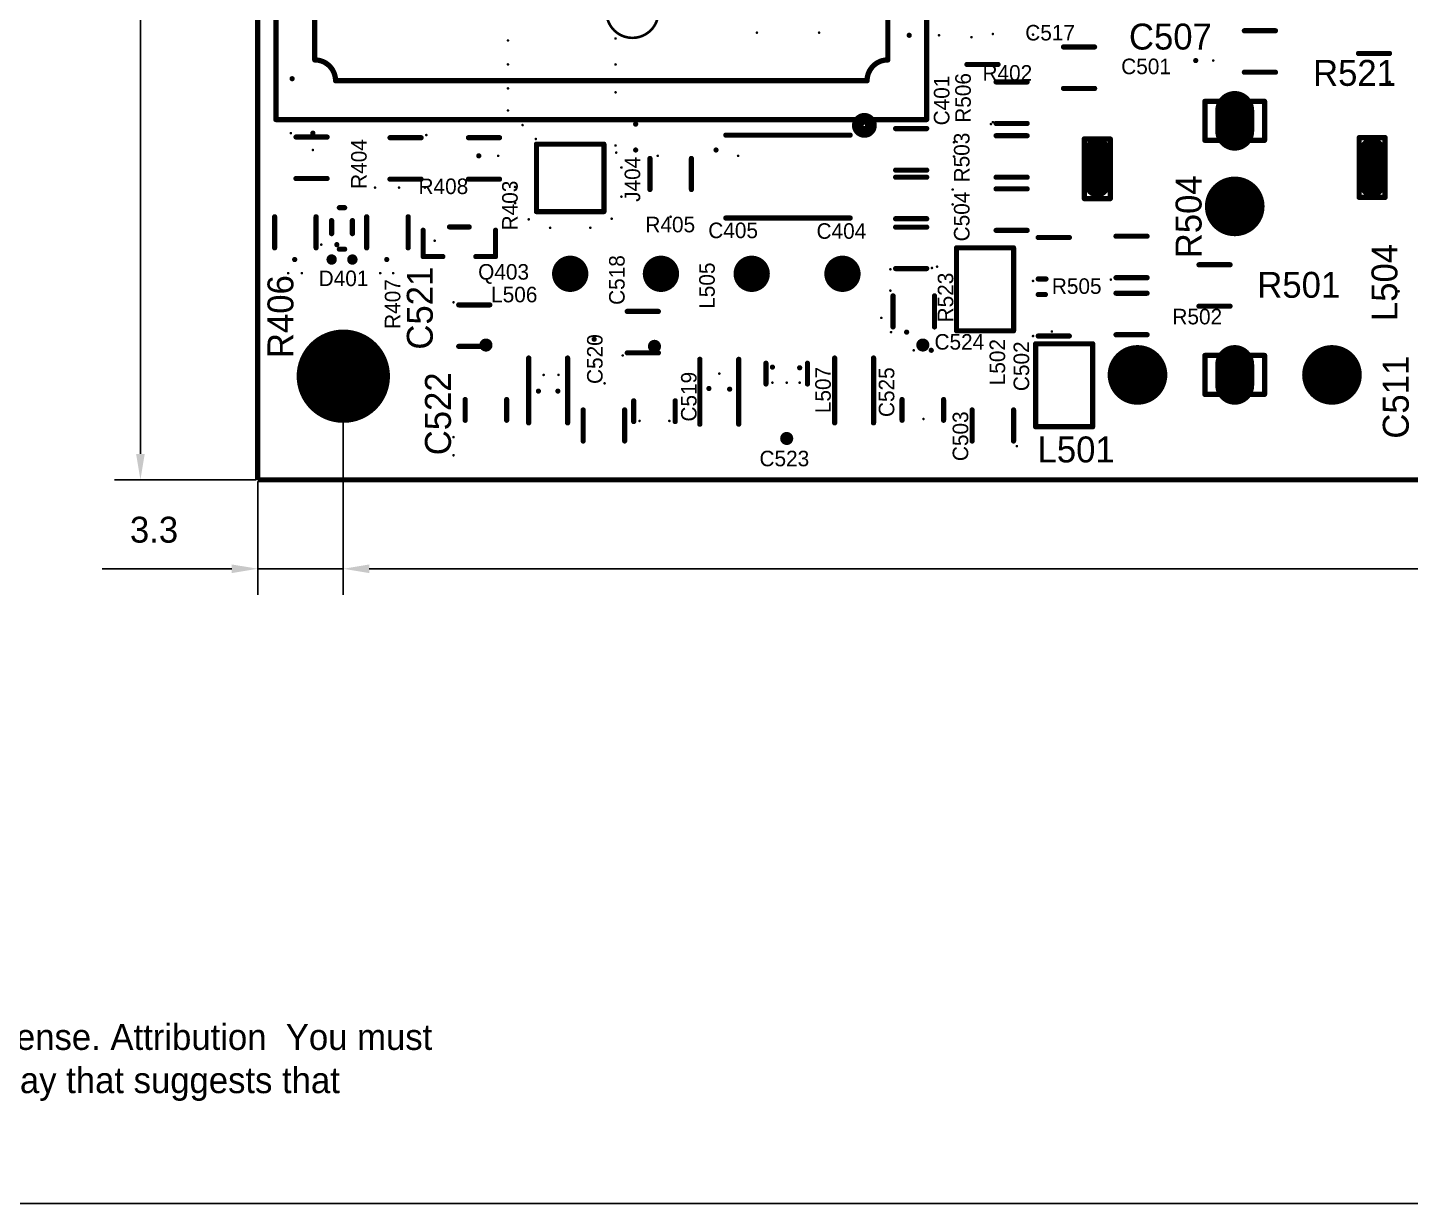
# Model space of a CAD drawing. Extents: x -22 to 197, y -17 to 116.
# Drawn here: x 83.2 to 136.5, y -16.6 to 28.7 of the extents above; entities that cross this region are included whole.
import ezdxf

# ---------------------------------------------------------------- set-up
doc = ezdxf.new("R2010")
doc.units = 0
doc.header["$MEASUREMENT"] = 0
doc.layers.get('0').update_dxf_attribs({"linetype": 'CONTINUOUS'})
doc.layers.get('DEFPOINTS').update_dxf_attribs({"linetype": 'CONTINUOUS'})
for name, color, linetype in [('DRILLDRAWING', 1, 'CONTINUOUS'), ('MECHANICAL1', 6, 'CONTINUOUS'), ('TOPOVERLAY', 2, 'CONTINUOUS')]:
    doc.layers.add(name, color=color, linetype=linetype)
doc.dimstyles.get("Standard").update_dxf_attribs({"dimtxt": 0.18, "dimasz": 0.18, "dimexe": 0.18, "dimexo": 0.0625, "dimgap": 0.09, "dimtad": 0, "dimtih": 1, "dimtoh": 1, "dimdec": 4, "dimzin": 0, "dimtxsty": 'STANDARD', "dimcen": 0.09, "dimazin": 3, "dimtfac": 1, "dimtdec": 4, "dimtofl": 0, "dimtmove": 0, "dimatfit": 3, "dimtolj": 1, "dimtzin": 0})

# ---------------------------------------------------------------- blocks, each defined once
blk = doc.blocks.new('*D0')
at = {"color": 0, "linetype": 'BYBLOCK'}
for p, q in [((91.987, 75.268), (86.525, 75.268)), ((87.525, 12.268), (87.525, 74.268)), ((91.987, 11.268), (86.525, 11.268))]:
    blk.add_line(p, q, dxfattribs=at)
for points in [[(87.358, 74.268), (87.691, 74.268), (87.525, 75.268)], [(87.358, 12.268), (87.691, 12.268), (87.525, 11.268)]]:
    blk.add_solid(points, dxfattribs=at)
at = {"layer": 'DEFPOINTS', "color": 0, "linetype": 'BYBLOCK'}
for p in [(87.525, 75.268), (92.05, 75.268), (92.05, 11.268)]:
    blk.add_point(p, dxfattribs=at)
at = {"color": 0, "linetype": 'BYBLOCK', "insert": (86.025, 43.268), "char_height": 1, "attachment_point": 5, "rotation": 90}
blk.add_mtext('\\A1;64.0', dxfattribs=at)
blk = doc.blocks.new('*D2')
at = {"color": 0, "linetype": 'BYBLOCK'}
for p, q in [((95.35, 15.205), (95.35, 6.841)), ((92.05, 11.205), (92.05, 6.841)), ((91.05, 7.841), (86.05, 7.841)), ((95.35, 7.841), (92.05, 7.841)), ((96.35, 7.841), (97.35, 7.841))]:
    blk.add_line(p, q, dxfattribs=at)
for points in [[(91.05, 8.007), (91.05, 7.674), (92.05, 7.841)], [(96.35, 8.007), (96.35, 7.674), (95.35, 7.841)]]:
    blk.add_solid(points, dxfattribs=at)
at = {"layer": 'DEFPOINTS', "color": 0, "linetype": 'BYBLOCK'}
for p in [(95.35, 15.268), (92.05, 11.268), (92.05, 7.841)]:
    blk.add_point(p, dxfattribs=at)
at = {"color": 0, "linetype": 'BYBLOCK', "insert": (88.05, 9.341), "char_height": 1, "attachment_point": 5}
blk.add_mtext('\\A1;3.3', dxfattribs=at)
blk = doc.blocks.new('*D3')
at = {"color": 0, "linetype": 'BYBLOCK'}
for p, q in [((95.35, 15.205), (95.35, 6.841)), ((181.75, 15.205), (181.75, 6.841)), ((96.35, 7.841), (180.75, 7.841))]:
    blk.add_line(p, q, dxfattribs=at)
for points in [[(96.35, 8.007), (96.35, 7.674), (95.35, 7.841)], [(180.75, 8.007), (180.75, 7.674), (181.75, 7.841)]]:
    blk.add_solid(points, dxfattribs=at)
at = {"layer": 'DEFPOINTS', "color": 0, "linetype": 'BYBLOCK'}
for p in [(95.35, 15.268), (181.75, 15.268), (181.75, 7.841)]:
    blk.add_point(p, dxfattribs=at)
at = {"color": 0, "linetype": 'BYBLOCK', "insert": (138.55, 9.341), "char_height": 1, "attachment_point": 5}
blk.add_mtext('\\A1;86.4', dxfattribs=at)

msp = doc.modelspace()

# ---------------------------------------------------------------- linework, layer by layer
at = {"linetype": 'CONTINUOUS'}
msp.add_lwpolyline([(-22.345, -16.637), (196.901, -16.637), (196.901, 115.701), (-22.345, 115.701)], close=True, dxfattribs=at)
at = {"layer": 'DRILLDRAWING'}
for points, const_width in [([(92.05, 11.268), (92.05, 75.268)], 0.2), ([(129.729, 24.718), (129.729, 25.518)], 1.5), ([(128.579, 24.368), (128.579, 25.868)], 0.203), ([(128.579, 25.868), (130.879, 25.868)], 0.203), ([(130.879, 24.368), (130.879, 25.868)], 0.203), ([(134.529, 24.468), (135.529, 24.468)], 0.203), ([(134.529, 22.168), (134.529, 24.468)], 0.203), ([(135.529, 22.168), (135.529, 24.468)], 0.203), ([(123.929, 24.418), (124.929, 24.418)], 0.203), ([(123.929, 22.118), (123.929, 24.418)], 0.203), ([(124.429, 22.668), (124.429, 23.968)], 1), ([(124.929, 22.118), (124.929, 24.418)], 0.203), ([(128.579, 24.368), (130.879, 24.368)], 0.203), ([(135.029, 23.968), (135.029, 22.668)], 1), ([(123.929, 22.118), (124.929, 22.118)], 0.203), ([(134.529, 22.168), (135.529, 22.168)], 0.203), ([(128.579, 16.068), (130.879, 16.068)], 0.203), ([(128.579, 14.568), (128.579, 16.068)], 0.203), ([(129.729, 14.918), (129.729, 15.718)], 1.5), ([(130.879, 14.568), (130.879, 16.068)], 0.203), ([(128.579, 14.568), (130.879, 14.568)], 0.203), ([(92.05, 11.268), (185.05, 11.268)], 0.2)]:
    msp.add_lwpolyline(points, dxfattribs=dict(at, const_width=const_width))
for points, const_width in [([(101.675, 28.218, 1), (101.725, 28.218, 1)], 0.05), ([(105.825, 28.293, 1), (105.875, 28.293, 1)], 0.05), ([(111.275, 28.518, 1), (111.325, 28.518, 1)], 0.05), ([(113.675, 28.518, 1), (113.725, 28.518, 1)], 0.05), ([(117.125, 28.418, 1), (117.225, 28.418, 1)], 0.1), ([(118.3, 28.418, 1), (118.35, 28.418, 1)], 0.05), ([(119.55, 28.343, 1), (119.6, 28.343, 1)], 0.05), ([(120.375, 28.468, 1), (120.425, 28.468, 1)], 0.05), ([(121.925, 28.443, 1), (121.975, 28.443, 1)], 0.05), ([(101.675, 27.293, 1), (101.725, 27.293, 1)], 0.05), ([(105.825, 27.293, 1), (105.875, 27.293, 1)], 0.05), ([(128.175, 27.443, 1), (128.275, 27.443, 1)], 0.1), ([(128.875, 27.443, 1), (128.925, 27.443, 1)], 0.05), ([(93.325, 26.743, 1), (93.425, 26.743, 1)], 0.1), ([(135.675, 26.618, 1), (135.725, 26.618, 1)], 0.05), ([(101.675, 26.368, 1), (101.725, 26.368, 1)], 0.05), ([(105.825, 26.218, 1), (105.875, 26.218, 1)], 0.05), ([(129.354, 25.518, 1), (130.104, 25.518, 1)], 0.75), ([(128.528, 25.868, 1), (128.63, 25.868, 1)], 0.102), ([(128.528, 25.868, 1), (128.63, 25.868, 1)], 0.102), ([(130.828, 25.868, 1), (130.93, 25.868, 1)], 0.102), ([(130.828, 25.868, 1), (130.93, 25.868, 1)], 0.102), ([(98.5, 25.168, 1), (98.6, 25.168, 1)], 0.1), ([(101.675, 25.518, 1), (101.725, 25.518, 1)], 0.05), ([(105.825, 25.118, 1), (105.875, 25.118, 1)], 0.05), ([(106.575, 24.993, 1), (106.675, 24.993, 1)], 0.1), ([(120.375, 25.068, 1), (120.425, 25.068, 1)], 0.05), ([(129.354, 24.718, 1), (130.104, 24.718, 1)], 0.75), ([(93.3, 24.643, 1), (93.35, 24.643, 1)], 0.05), ([(94.125, 24.643, 1), (94.225, 24.643, 1)], 0.1), ([(98.525, 24.568, 1), (98.575, 24.568, 1)], 0.05), ([(102.238, 24.954, 1), (102.288, 24.954, 1)], 0.05), ([(120.3, 24.993, 1), (120.35, 24.993, 1)], 0.05), ([(134.478, 24.468, 1), (134.58, 24.468, 1)], 0.102), ([(134.478, 24.468, 1), (134.58, 24.468, 1)], 0.102), ([(135.478, 24.468, 1), (135.58, 24.468, 1)], 0.102), ([(135.478, 24.468, 1), (135.58, 24.468, 1)], 0.102), ([(94.15, 23.993, 1), (94.2, 23.993, 1)], 0.05), ([(102.75, 24.418, 1), (102.8, 24.418, 1)], 0.05), ([(105.825, 24.168, 1), (105.875, 24.168, 1)], 0.05), ([(106.575, 23.993, 1), (106.675, 23.993, 1)], 0.1), ([(109.675, 23.993, 1), (109.775, 23.993, 1)], 0.1), ([(118.875, 24.293, 1), (118.925, 24.293, 1)], 0.05), ([(123.878, 24.418, 1), (123.98, 24.418, 1)], 0.102), ([(123.878, 24.418, 1), (123.98, 24.418, 1)], 0.102), ([(124.179, 23.968, 1), (124.679, 23.968, 1)], 0.5), ([(124.878, 24.418, 1), (124.98, 24.418, 1)], 0.102), ([(124.878, 24.418, 1), (124.98, 24.418, 1)], 0.102), ([(128.528, 24.368, 1), (128.63, 24.368, 1)], 0.102), ([(128.528, 24.368, 1), (128.63, 24.368, 1)], 0.102), ([(130.828, 24.368, 1), (130.93, 24.368, 1)], 0.102), ([(130.828, 24.368, 1), (130.93, 24.368, 1)], 0.102), ([(134.779, 23.968, 1), (135.279, 23.968, 1)], 0.5), ([(100.525, 23.768, 1), (100.625, 23.768, 1)], 0.1), ([(101.3, 23.768, 1), (101.35, 23.768, 1)], 0.05), ([(105.85, 23.893, 1), (105.9, 23.893, 1)], 0.05), ([(107.45, 23.768, 1), (107.5, 23.768, 1)], 0.05), ([(110.55, 23.768, 1), (110.6, 23.768, 1)], 0.05), ([(118.875, 23.743, 1), (118.925, 23.743, 1)], 0.05), ([(100.712, 22.905, 1), (100.762, 22.905, 1)], 0.05), ([(106.05, 23.318, 1), (106.1, 23.318, 1)], 0.05), ([(124.179, 22.668, 1), (124.679, 22.668, 1)], 0.5), ([(129.154, 21.818, 1), (130.304, 21.818, 1)], 1.15), ([(134.779, 22.668, 1), (135.279, 22.668, 1)], 0.5), ([(96.55, 22.543, 1), (96.6, 22.543, 1)], 0.05), ([(97.475, 22.543, 1), (97.525, 22.543, 1)], 0.05), ([(98.475, 22.543, 1), (98.525, 22.543, 1)], 0.05), ([(101.95, 22.568, 1), (102, 22.568, 1)], 0.05), ([(118.825, 22.468, 1), (118.875, 22.468, 1)], 0.05), ([(101.95, 21.943, 1), (102, 21.943, 1)], 0.05), ([(106.05, 22.193, 1), (106.1, 22.193, 1)], 0.05), ([(118.825, 21.893, 1), (118.875, 21.893, 1)], 0.05), ([(123.878, 22.118, 1), (123.98, 22.118, 1)], 0.102), ([(123.878, 22.118, 1), (123.98, 22.118, 1)], 0.102), ([(124.878, 22.118, 1), (124.98, 22.118, 1)], 0.102), ([(124.878, 22.118, 1), (124.98, 22.118, 1)], 0.102), ([(134.478, 22.168, 1), (134.58, 22.168, 1)], 0.102), ([(134.478, 22.168, 1), (134.58, 22.168, 1)], 0.102), ([(135.478, 22.168, 1), (135.58, 22.168, 1)], 0.102), ([(135.478, 22.168, 1), (135.58, 22.168, 1)], 0.102), ([(102.475, 21.318, 1), (102.525, 21.318, 1)], 0.05), ([(105.675, 21.343, 1), (105.725, 21.343, 1)], 0.05), ([(107.95, 21.418, 1), (108, 21.418, 1)], 0.05), ([(103.3, 20.993, 1), (103.35, 20.993, 1)], 0.05), ([(104.85, 20.993, 1), (104.9, 20.993, 1)], 0.05), ([(94.475, 20.343, 1), (94.525, 20.343, 1)], 0.05), ([(95.05, 20.343, 1), (95.15, 20.343, 1)], 0.1), ([(98.85, 20.493, 1), (98.9, 20.493, 1)], 0.05), ([(93.425, 19.768, 1), (93.525, 19.768, 1)], 0.1), ([(96.975, 19.768, 1), (97.075, 19.768, 1)], 0.1), ([(103.75, 19.218, 1), (104.45, 19.218, 1)], 0.7), ([(107.25, 19.218, 1), (107.95, 19.218, 1)], 0.7), ([(110.75, 19.218, 1), (111.45, 19.218, 1)], 0.7), ([(114.25, 19.218, 1), (114.95, 19.218, 1)], 0.7), ([(93.2, 19.243, 1), (93.25, 19.243, 1)], 0.05), ([(93.725, 19.243, 1), (93.775, 19.243, 1)], 0.05), ([(96.75, 19.243, 1), (96.8, 19.243, 1)], 0.05), ([(97.25, 19.243, 1), (97.3, 19.243, 1)], 0.05), ([(104.102, 19.217, 1), (104.102, 19.217, 1)], 0.00000254), ([(107.602, 19.217, 1), (107.602, 19.217, 1)], 0.00000254), ([(111.102, 19.217, 1), (111.102, 19.217, 1)], 0.00000254), ([(114.602, 19.217, 1), (114.602, 19.217, 1)], 0.00000254), ([(116.425, 19.393, 1), (116.475, 19.393, 1)], 0.05), ([(118.025, 19.443, 1), (118.075, 19.443, 1)], 0.05), ([(118.225, 19.493, 1), (118.275, 19.493, 1)], 0.05), ([(121.925, 18.943, 1), (121.975, 18.943, 1)], 0.05), ([(123.425, 18.768, 1), (123.475, 18.768, 1)], 0.05), ([(124.925, 18.993, 1), (124.975, 18.993, 1)], 0.05), ([(99.575, 18.118, 1), (99.625, 18.118, 1)], 0.05), ([(116.425, 18.568, 1), (116.475, 18.568, 1)], 0.05), ([(136.025, 18.543, 1), (136.075, 18.543, 1)], 0.05), ([(94.45, 15.268, 1), (96.25, 15.268, 1)], 1.8), ([(116.075, 17.518, 1), (116.125, 17.518, 1)], 0.05), ([(117.025, 16.968, 1), (117.125, 16.968, 1)], 0.1), ([(120.14, 17.018, 1), (120.19, 17.018, 1)], 0.05), ([(104.975, 16.693, 1), (105.075, 16.693, 1)], 0.1), ([(116.45, 16.968, 1), (116.5, 16.968, 1)], 0.05), ([(121.925, 16.818, 1), (121.975, 16.818, 1)], 0.05), ([(122.65, 16.993, 1), (122.7, 16.993, 1)], 0.05), ([(106.1, 16.068, 1), (106.15, 16.068, 1)], 0.05), ([(117.325, 16.268, 1), (117.375, 16.268, 1)], 0.05), ([(117.975, 16.268, 1), (118.075, 16.268, 1)], 0.1), ([(125.404, 15.318, 1), (126.554, 15.318, 1)], 1.15), ([(128.528, 16.068, 1), (128.63, 16.068, 1)], 0.102), ([(128.528, 16.068, 1), (128.63, 16.068, 1)], 0.102), ([(129.354, 15.718, 1), (130.104, 15.718, 1)], 0.75), ([(130.828, 16.068, 1), (130.93, 16.068, 1)], 0.102), ([(130.828, 16.068, 1), (130.93, 16.068, 1)], 0.102), ([(132.904, 15.318, 1), (134.054, 15.318, 1)], 1.15), ([(105, 15.718, 1), (105.05, 15.718, 1)], 0.05), ([(111.85, 15.618, 1), (111.95, 15.618, 1)], 0.1), ([(112.9, 15.593, 1), (113, 15.593, 1)], 0.1), ([(129.354, 14.918, 1), (130.104, 14.918, 1)], 0.75), ([(102.5, 15.318, 1), (102.55, 15.318, 1)], 0.05), ([(103.05, 15.318, 1), (103.1, 15.318, 1)], 0.05), ([(103.625, 15.318, 1), (103.675, 15.318, 1)], 0.05), ([(105.4, 14.993, 1), (105.45, 14.993, 1)], 0.05), ([(109.825, 15.368, 1), (109.875, 15.368, 1)], 0.05), ([(110.625, 15.368, 1), (110.675, 15.368, 1)], 0.05), ([(111.875, 15.018, 1), (111.925, 15.018, 1)], 0.05), ([(112.425, 15.018, 1), (112.475, 15.018, 1)], 0.05), ([(112.925, 15.018, 1), (112.975, 15.018, 1)], 0.05), ([(102.825, 14.693, 1), (102.925, 14.693, 1)], 0.1), ([(103.575, 14.693, 1), (103.675, 14.693, 1)], 0.1), ([(109.4, 14.793, 1), (109.5, 14.793, 1)], 0.1), ([(110.2, 14.768, 1), (110.3, 14.768, 1)], 0.1), ([(128.528, 14.568, 1), (128.63, 14.568, 1)], 0.102), ([(128.528, 14.568, 1), (128.63, 14.568, 1)], 0.102), ([(130.828, 14.568, 1), (130.93, 14.568, 1)], 0.102), ([(130.828, 14.568, 1), (130.93, 14.568, 1)], 0.102), ([(106.75, 13.543, 1), (106.8, 13.543, 1)], 0.05), ([(107.9, 13.543, 1), (107.95, 13.543, 1)], 0.05), ([(117.7, 13.618, 1), (117.75, 13.618, 1)], 0.05), ([(99.575, 12.918, 1), (99.625, 12.918, 1)], 0.05), ([(99.575, 12.218, 1), (99.625, 12.218, 1)], 0.05), ([(121.3, 12.568, 1), (121.35, 12.568, 1)], 0.05)]:
    msp.add_lwpolyline(points, format="xyb", close=True, dxfattribs=dict(at, const_width=const_width))
at = {"layer": 'MECHANICAL1', "const_width": 0.2}
for points in [[(92.05, 11.268), (92.05, 75.268)], [(92.05, 11.268), (185.05, 11.268)]]:
    msp.add_lwpolyline(points, dxfattribs=at)
at = {"layer": 'TOPOVERLAY'}
for points, const_width in [([(92.75, 25.168), (92.75, 50.268)], 0.203), ([(117.85, 25.168), (117.85, 50.268)], 0.203), ([(116.35, 27.468), (116.35, 48.768)], 0.203), ([(94.25, 27.468), (94.25, 47.968)], 0.203), ([(130.1, 28.593), (131.3, 28.593)], 0.2), ([(123.125, 27.968), (124.325, 27.968)], 0.2), ([(134.5, 27.718), (135.7, 27.718)], 0.2), ([(119.4, 27.293), (120.6, 27.293)], 0.2), ([(95.05, 26.668), (115.55, 26.668)], 0.203), ([(120.525, 26.618), (121.725, 26.618)], 0.2), ([(130.1, 26.993), (131.3, 26.993)], 0.2), ([(123.125, 26.368), (124.325, 26.368)], 0.2), ([(92.75, 25.168), (117.85, 25.168)], 0.203), ([(120.525, 25.018), (121.725, 25.018)], 0.2), ([(93.525, 24.493), (94.725, 24.493)], 0.2), ([(97.15, 24.468), (98.35, 24.468)], 0.2), ([(100.175, 24.468), (101.375, 24.468)], 0.2), ([(110.1, 24.568), (114.9, 24.568)], 0.2), ([(116.65, 24.818), (117.85, 24.818)], 0.2), ([(120.525, 24.543), (121.725, 24.543)], 0.2), ([(102.8, 24.218), (105.4, 24.218)], 0.203), ([(102.8, 21.618), (102.8, 24.218)], 0.203), ([(105.4, 21.618), (105.4, 24.218)], 0.203), ([(107.175, 22.468), (107.175, 23.668)], 0.2), ([(108.775, 22.468), (108.775, 23.668)], 0.2), ([(93.525, 22.893), (94.725, 22.893)], 0.2), ([(97.15, 22.868), (98.35, 22.868)], 0.2), ([(100.175, 22.868), (101.375, 22.868)], 0.2), ([(116.65, 23.218), (117.85, 23.218)], 0.2), ([(116.65, 22.943), (117.85, 22.943)], 0.2), ([(120.525, 22.943), (121.725, 22.943)], 0.2), ([(120.525, 22.493), (121.725, 22.493)], 0.2), ([(95.2, 21.768), (95.4, 21.768)], 0.203), ([(92.7, 20.218), (92.7, 21.418)], 0.2), ([(94.3, 20.218), (94.3, 21.418)], 0.2), ([(94.9, 20.768), (94.9, 21.268)], 0.203), ([(95.7, 20.768), (95.7, 21.268)], 0.203), ([(96.25, 20.218), (96.25, 21.418)], 0.2), ([(97.85, 20.218), (97.85, 21.418)], 0.2), ([(102.8, 21.618), (105.4, 21.618)], 0.203), ([(110.1, 21.368), (114.9, 21.368)], 0.2), ([(116.65, 21.343), (117.85, 21.343)], 0.2), ([(98.428, 19.883), (98.428, 20.899)], 0.2), ([(99.444, 21.026), (100.206, 21.026)], 0.2), ([(101.222, 19.883), (101.222, 20.899)], 0.2), ([(116.65, 21.018), (117.85, 21.018)], 0.2), ([(120.525, 20.893), (121.725, 20.893)], 0.2), ([(95.2, 20.168), (95.4, 20.168)], 0.203), ([(119, 20.218), (121.2, 20.218)], 0.2), ([(119, 17.018), (119, 20.218)], 0.2), ([(121.2, 17.018), (121.2, 20.218)], 0.2), ([(122.15, 20.618), (123.35, 20.618)], 0.2), ([(125.15, 20.668), (126.35, 20.668)], 0.2), ([(98.428, 19.883), (99.19, 19.883)], 0.2), ([(100.46, 19.883), (101.222, 19.883)], 0.2), ([(116.65, 19.418), (117.85, 19.418)], 0.2), ([(128.35, 19.568), (129.55, 19.568)], 0.2), ([(122.15, 19.018), (122.45, 19.018)], 0.2), ([(125.15, 19.068), (126.35, 19.068)], 0.2), ([(116.55, 17.168), (116.55, 18.368)], 0.2), ([(118.15, 17.168), (118.15, 18.368)], 0.2), ([(122.15, 18.418), (122.425, 18.418)], 0.2), ([(125.15, 18.468), (126.35, 18.468)], 0.2), ([(99.8, 18.018), (101, 18.018)], 0.2), ([(106.3, 17.768), (107.5, 17.768)], 0.2), ([(128.35, 17.968), (129.55, 17.968)], 0.2), ([(119, 17.018), (121.2, 17.018)], 0.2), ([(122.05, 16.518), (124.25, 16.518)], 0.2), ([(122.05, 13.318), (122.05, 16.518)], 0.2), ([(122.15, 16.818), (123.35, 16.818)], 0.2), ([(124.25, 13.318), (124.25, 16.518)], 0.2), ([(125.15, 16.868), (126.35, 16.868)], 0.2), ([(99.8, 16.418), (101, 16.418)], 0.2), ([(102.5, 13.468), (102.5, 15.968)], 0.203), ([(104, 13.468), (104, 15.968)], 0.203), ([(106.3, 16.168), (107.5, 16.168)], 0.2), ([(109.1, 13.418), (109.1, 15.918)], 0.203), ([(110.6, 13.418), (110.6, 15.918)], 0.203), ([(114.3, 13.468), (114.3, 15.968)], 0.203), ([(115.8, 13.468), (115.8, 15.968)], 0.203), ([(111.65, 14.968), (111.65, 15.768)], 0.2), ([(113.25, 14.968), (113.25, 15.768)], 0.2), ([(100.05, 13.568), (100.05, 14.368)], 0.2), ([(101.65, 13.568), (101.65, 14.368)], 0.2), ([(106.55, 13.518), (106.55, 14.318)], 0.2), ([(108.15, 13.518), (108.15, 14.318)], 0.2), ([(116.9, 13.568), (116.9, 14.368)], 0.2), ([(118.5, 13.568), (118.5, 14.368)], 0.2), ([(104.6, 12.768), (104.6, 13.968)], 0.2), ([(106.2, 12.768), (106.2, 13.968)], 0.2), ([(119.6, 12.768), (119.6, 13.968)], 0.2), ([(121.2, 12.768), (121.2, 13.968)], 0.2), ([(122.05, 13.318), (124.25, 13.318)], 0.2)]:
    msp.add_lwpolyline(points, dxfattribs=dict(at, const_width=const_width))
for points, const_width in [([(107.5, 29.318, 1), (105.5, 29.318, 1)], 0.1), ([(130.05, 28.593, 1), (130.15, 28.593, 1)], 0.1), ([(131.25, 28.593, 1), (131.35, 28.593, 1)], 0.1), ([(123.075, 27.968, 1), (123.175, 27.968, 1)], 0.1), ([(124.275, 27.968, 1), (124.375, 27.968, 1)], 0.1), ([(134.45, 27.718, 1), (134.55, 27.718, 1)], 0.1), ([(135.65, 27.718, 1), (135.75, 27.718, 1)], 0.1), ([(94.199, 27.468, 1), (94.3, 27.468, 1)], 0.102), ([(94.199, 27.468, 1), (94.3, 27.468, 1)], 0.101), ([(116.299, 27.468, 1), (116.4, 27.468, 1)], 0.102), ([(116.299, 27.468, 1), (116.4, 27.468, 1)], 0.101), ([(119.35, 27.293, 1), (119.45, 27.293, 1)], 0.1), ([(120.55, 27.293, 1), (120.65, 27.293, 1)], 0.1), ([(94.999, 26.668, 1), (95.1, 26.668, 1)], 0.102), ([(94.999, 26.668, 1), (95.1, 26.668, 1)], 0.101), ([(115.499, 26.668, 1), (115.6, 26.668, 1)], 0.102), ([(115.499, 26.668, 1), (115.6, 26.668, 1)], 0.101), ([(120.475, 26.618, 1), (120.575, 26.618, 1)], 0.1), ([(121.675, 26.618, 1), (121.775, 26.618, 1)], 0.1), ([(130.05, 26.993, 1), (130.15, 26.993, 1)], 0.1), ([(131.25, 26.993, 1), (131.35, 26.993, 1)], 0.1), ([(123.075, 26.368, 1), (123.175, 26.368, 1)], 0.1), ([(124.275, 26.368, 1), (124.375, 26.368, 1)], 0.1), ([(92.699, 25.168, 1), (92.8, 25.168, 1)], 0.102), ([(92.699, 25.168, 1), (92.8, 25.168, 1)], 0.102), ([(115.7, 24.943, 1), (115.192, 24.943, 1)], 0.45), ([(115.079, 24.943, 1), (115.304, 24.943, 1)], 0.225), ([(115.587, 24.943, 1), (115.812, 24.943, 1)], 0.225), ([(117.799, 25.168, 1), (117.9, 25.168, 1)], 0.102), ([(117.799, 25.168, 1), (117.9, 25.168, 1)], 0.102), ([(120.475, 25.018, 1), (120.575, 25.018, 1)], 0.1), ([(121.675, 25.018, 1), (121.775, 25.018, 1)], 0.1), ([(93.475, 24.493, 1), (93.575, 24.493, 1)], 0.1), ([(94.675, 24.493, 1), (94.775, 24.493, 1)], 0.1), ([(97.1, 24.468, 1), (97.2, 24.468, 1)], 0.1), ([(98.3, 24.468, 1), (98.4, 24.468, 1)], 0.1), ([(100.125, 24.468, 1), (100.225, 24.468, 1)], 0.1), ([(101.325, 24.468, 1), (101.425, 24.468, 1)], 0.1), ([(110.05, 24.568, 1), (110.15, 24.568, 1)], 0.1), ([(114.85, 24.568, 1), (114.95, 24.568, 1)], 0.1), ([(116.6, 24.818, 1), (116.7, 24.818, 1)], 0.1), ([(117.8, 24.818, 1), (117.9, 24.818, 1)], 0.1), ([(120.475, 24.543, 1), (120.575, 24.543, 1)], 0.1), ([(121.675, 24.543, 1), (121.775, 24.543, 1)], 0.1), ([(102.749, 24.218, 1), (102.85, 24.218, 1)], 0.102), ([(102.749, 24.218, 1), (102.85, 24.218, 1)], 0.102), ([(105.349, 24.218, 1), (105.45, 24.218, 1)], 0.102), ([(105.349, 24.218, 1), (105.45, 24.218, 1)], 0.102), ([(107.125, 23.668, 1), (107.225, 23.668, 1)], 0.1), ([(108.725, 23.668, 1), (108.825, 23.668, 1)], 0.1), ([(93.475, 22.893, 1), (93.575, 22.893, 1)], 0.1), ([(94.675, 22.893, 1), (94.775, 22.893, 1)], 0.1), ([(97.1, 22.868, 1), (97.2, 22.868, 1)], 0.1), ([(98.3, 22.868, 1), (98.4, 22.868, 1)], 0.1), ([(100.125, 22.868, 1), (100.225, 22.868, 1)], 0.1), ([(101.325, 22.868, 1), (101.425, 22.868, 1)], 0.1), ([(116.6, 23.218, 1), (116.7, 23.218, 1)], 0.1), ([(116.6, 22.943, 1), (116.7, 22.943, 1)], 0.1), ([(117.8, 23.218, 1), (117.9, 23.218, 1)], 0.1), ([(117.8, 22.943, 1), (117.9, 22.943, 1)], 0.1), ([(120.475, 22.943, 1), (120.575, 22.943, 1)], 0.1), ([(121.675, 22.943, 1), (121.775, 22.943, 1)], 0.1), ([(107.125, 22.468, 1), (107.225, 22.468, 1)], 0.1), ([(108.725, 22.468, 1), (108.825, 22.468, 1)], 0.1), ([(120.475, 22.493, 1), (120.575, 22.493, 1)], 0.1), ([(121.675, 22.493, 1), (121.775, 22.493, 1)], 0.1), ([(95.149, 21.768, 1), (95.25, 21.768, 1)], 0.102), ([(95.349, 21.768, 1), (95.45, 21.768, 1)], 0.102), ([(92.65, 21.418, 1), (92.75, 21.418, 1)], 0.1), ([(94.25, 21.418, 1), (94.35, 21.418, 1)], 0.1), ([(94.849, 21.268, 1), (94.95, 21.268, 1)], 0.102), ([(95.649, 21.268, 1), (95.75, 21.268, 1)], 0.102), ([(96.2, 21.418, 1), (96.3, 21.418, 1)], 0.1), ([(97.8, 21.418, 1), (97.9, 21.418, 1)], 0.1), ([(102.749, 21.618, 1), (102.85, 21.618, 1)], 0.102), ([(102.749, 21.618, 1), (102.85, 21.618, 1)], 0.102), ([(105.349, 21.618, 1), (105.45, 21.618, 1)], 0.102), ([(105.349, 21.618, 1), (105.45, 21.618, 1)], 0.102), ([(110.05, 21.368, 1), (110.15, 21.368, 1)], 0.1), ([(114.85, 21.368, 1), (114.95, 21.368, 1)], 0.1), ([(116.6, 21.343, 1), (116.7, 21.343, 1)], 0.1), ([(117.8, 21.343, 1), (117.9, 21.343, 1)], 0.1), ([(94.849, 20.768, 1), (94.95, 20.768, 1)], 0.102), ([(95.649, 20.768, 1), (95.75, 20.768, 1)], 0.102), ([(98.378, 20.899, 1), (98.478, 20.899, 1)], 0.1), ([(99.394, 21.026, 1), (99.494, 21.026, 1)], 0.1), ([(100.156, 21.026, 1), (100.256, 21.026, 1)], 0.1), ([(101.172, 20.899, 1), (101.272, 20.899, 1)], 0.1), ([(116.6, 21.018, 1), (116.7, 21.018, 1)], 0.1), ([(117.8, 21.018, 1), (117.9, 21.018, 1)], 0.1), ([(120.475, 20.893, 1), (120.575, 20.893, 1)], 0.1), ([(121.675, 20.893, 1), (121.775, 20.893, 1)], 0.1), ([(92.65, 20.218, 1), (92.75, 20.218, 1)], 0.1), ([(94.25, 20.218, 1), (94.35, 20.218, 1)], 0.1), ([(95.149, 20.168, 1), (95.25, 20.168, 1)], 0.102), ([(95.349, 20.168, 1), (95.45, 20.168, 1)], 0.102), ([(96.2, 20.218, 1), (96.3, 20.218, 1)], 0.1), ([(97.8, 20.218, 1), (97.9, 20.218, 1)], 0.1), ([(118.95, 20.218, 1), (119.05, 20.218, 1)], 0.1), ([(118.95, 20.218, 1), (119.05, 20.218, 1)], 0.1), ([(121.15, 20.218, 1), (121.25, 20.218, 1)], 0.1), ([(121.15, 20.218, 1), (121.25, 20.218, 1)], 0.1), ([(122.1, 20.618, 1), (122.2, 20.618, 1)], 0.1), ([(123.3, 20.618, 1), (123.4, 20.618, 1)], 0.1), ([(125.1, 20.668, 1), (125.2, 20.668, 1)], 0.1), ([(126.3, 20.668, 1), (126.4, 20.668, 1)], 0.1), ([(95, 19.768, 1), (94.8, 19.768, 1)], 0.2), ([(94.75, 19.768, 1), (94.85, 19.768, 1)], 0.1), ([(94.95, 19.768, 1), (95.05, 19.768, 1)], 0.1), ([(95.8, 19.768, 1), (95.6, 19.768, 1)], 0.2), ([(95.55, 19.768, 1), (95.65, 19.768, 1)], 0.1), ([(95.75, 19.768, 1), (95.85, 19.768, 1)], 0.1), ([(98.378, 19.883, 1), (98.478, 19.883, 1)], 0.1), ([(98.378, 19.883, 1), (98.478, 19.883, 1)], 0.1), ([(99.14, 19.883, 1), (99.24, 19.883, 1)], 0.1), ([(100.41, 19.883, 1), (100.51, 19.883, 1)], 0.1), ([(101.172, 19.883, 1), (101.272, 19.883, 1)], 0.1), ([(101.172, 19.883, 1), (101.272, 19.883, 1)], 0.1), ([(116.6, 19.418, 1), (116.7, 19.418, 1)], 0.1), ([(117.8, 19.418, 1), (117.9, 19.418, 1)], 0.1), ([(128.3, 19.568, 1), (128.4, 19.568, 1)], 0.1), ([(129.5, 19.568, 1), (129.6, 19.568, 1)], 0.1), ([(122.1, 19.018, 1), (122.2, 19.018, 1)], 0.1), ([(122.4, 19.018, 1), (122.5, 19.018, 1)], 0.1), ([(125.1, 19.068, 1), (125.2, 19.068, 1)], 0.1), ([(126.3, 19.068, 1), (126.4, 19.068, 1)], 0.1), ([(116.5, 18.368, 1), (116.6, 18.368, 1)], 0.1), ([(118.1, 18.368, 1), (118.2, 18.368, 1)], 0.1), ([(122.1, 18.418, 1), (122.2, 18.418, 1)], 0.1), ([(122.375, 18.418, 1), (122.475, 18.418, 1)], 0.1), ([(125.1, 18.468, 1), (125.2, 18.468, 1)], 0.1), ([(126.3, 18.468, 1), (126.4, 18.468, 1)], 0.1), ([(99.75, 18.018, 1), (99.85, 18.018, 1)], 0.1), ([(100.95, 18.018, 1), (101.05, 18.018, 1)], 0.1), ([(106.25, 17.768, 1), (106.35, 17.768, 1)], 0.1), ([(107.45, 17.768, 1), (107.55, 17.768, 1)], 0.1), ([(128.3, 17.968, 1), (128.4, 17.968, 1)], 0.1), ([(129.5, 17.968, 1), (129.6, 17.968, 1)], 0.1), ([(116.5, 17.168, 1), (116.6, 17.168, 1)], 0.1), ([(118.1, 17.168, 1), (118.2, 17.168, 1)], 0.1), ([(118.95, 17.018, 1), (119.05, 17.018, 1)], 0.1), ([(118.95, 17.018, 1), (119.05, 17.018, 1)], 0.1), ([(121.15, 17.018, 1), (121.25, 17.018, 1)], 0.1), ([(121.15, 17.018, 1), (121.25, 17.018, 1)], 0.1), ([(100.977, 16.47, 1), (100.723, 16.47, 1)], 0.25), ([(100.66, 16.47, 1), (100.785, 16.47, 1)], 0.125), ([(100.914, 16.47, 1), (101.039, 16.47, 1)], 0.125), ([(107.477, 16.42, 1), (107.223, 16.42, 1)], 0.25), ([(107.16, 16.42, 1), (107.285, 16.42, 1)], 0.125), ([(107.414, 16.42, 1), (107.539, 16.42, 1)], 0.125), ([(117.827, 16.47, 1), (117.573, 16.47, 1)], 0.25), ([(117.51, 16.47, 1), (117.635, 16.47, 1)], 0.125), ([(117.764, 16.47, 1), (117.889, 16.47, 1)], 0.125), ([(122, 16.518, 1), (122.1, 16.518, 1)], 0.1), ([(122, 16.518, 1), (122.1, 16.518, 1)], 0.1), ([(122.1, 16.818, 1), (122.2, 16.818, 1)], 0.1), ([(123.3, 16.818, 1), (123.4, 16.818, 1)], 0.1), ([(124.2, 16.518, 1), (124.3, 16.518, 1)], 0.1), ([(124.2, 16.518, 1), (124.3, 16.518, 1)], 0.1), ([(125.1, 16.868, 1), (125.2, 16.868, 1)], 0.1), ([(126.3, 16.868, 1), (126.4, 16.868, 1)], 0.1), ([(99.75, 16.418, 1), (99.85, 16.418, 1)], 0.1), ([(100.95, 16.418, 1), (101.05, 16.418, 1)], 0.1), ([(102.449, 15.968, 1), (102.55, 15.968, 1)], 0.102), ([(103.949, 15.968, 1), (104.05, 15.968, 1)], 0.102), ([(106.25, 16.168, 1), (106.35, 16.168, 1)], 0.1), ([(107.45, 16.168, 1), (107.55, 16.168, 1)], 0.1), ([(109.049, 15.918, 1), (109.15, 15.918, 1)], 0.102), ([(110.549, 15.918, 1), (110.65, 15.918, 1)], 0.102), ([(114.249, 15.968, 1), (114.35, 15.968, 1)], 0.102), ([(115.749, 15.968, 1), (115.85, 15.968, 1)], 0.102), ([(111.6, 15.768, 1), (111.7, 15.768, 1)], 0.1), ([(113.2, 15.768, 1), (113.3, 15.768, 1)], 0.1), ([(111.6, 14.968, 1), (111.7, 14.968, 1)], 0.1), ([(113.2, 14.968, 1), (113.3, 14.968, 1)], 0.1), ([(100, 14.368, 1), (100.1, 14.368, 1)], 0.1), ([(101.6, 14.368, 1), (101.7, 14.368, 1)], 0.1), ([(106.5, 14.318, 1), (106.6, 14.318, 1)], 0.1), ([(108.1, 14.318, 1), (108.2, 14.318, 1)], 0.1), ([(116.85, 14.368, 1), (116.95, 14.368, 1)], 0.1), ([(118.45, 14.368, 1), (118.55, 14.368, 1)], 0.1), ([(104.55, 13.968, 1), (104.65, 13.968, 1)], 0.1), ([(106.15, 13.968, 1), (106.25, 13.968, 1)], 0.1), ([(119.55, 13.968, 1), (119.65, 13.968, 1)], 0.1), ([(121.15, 13.968, 1), (121.25, 13.968, 1)], 0.1), ([(100, 13.568, 1), (100.1, 13.568, 1)], 0.1), ([(101.6, 13.568, 1), (101.7, 13.568, 1)], 0.1), ([(102.449, 13.468, 1), (102.55, 13.468, 1)], 0.102), ([(103.949, 13.468, 1), (104.05, 13.468, 1)], 0.102), ([(106.5, 13.518, 1), (106.6, 13.518, 1)], 0.1), ([(108.1, 13.518, 1), (108.2, 13.518, 1)], 0.1), ([(109.049, 13.418, 1), (109.15, 13.418, 1)], 0.102), ([(110.549, 13.418, 1), (110.65, 13.418, 1)], 0.102), ([(114.249, 13.468, 1), (114.35, 13.468, 1)], 0.102), ([(115.749, 13.468, 1), (115.85, 13.468, 1)], 0.102), ([(116.85, 13.568, 1), (116.95, 13.568, 1)], 0.1), ([(118.45, 13.568, 1), (118.55, 13.568, 1)], 0.1), ([(122, 13.318, 1), (122.1, 13.318, 1)], 0.1), ([(122, 13.318, 1), (122.1, 13.318, 1)], 0.1), ([(124.2, 13.318, 1), (124.3, 13.318, 1)], 0.1), ([(124.2, 13.318, 1), (124.3, 13.318, 1)], 0.1), ([(104.55, 12.768, 1), (104.65, 12.768, 1)], 0.1), ([(106.15, 12.768, 1), (106.25, 12.768, 1)], 0.1), ([(112.577, 12.866, 1), (112.323, 12.866, 1)], 0.25), ([(112.26, 12.866, 1), (112.385, 12.866, 1)], 0.125), ([(112.514, 12.866, 1), (112.639, 12.866, 1)], 0.125), ([(119.55, 12.768, 1), (119.65, 12.768, 1)], 0.1), ([(121.15, 12.768, 1), (121.25, 12.768, 1)], 0.1)]:
    msp.add_lwpolyline(points, format="xyb", close=True, dxfattribs=dict(at, const_width=const_width))
at = {"layer": 'TOPOVERLAY', "const_width": 0.203}
for points in [[(94.25, 27.468, -0.414214), (95.05, 26.668)], [(115.55, 26.668, -0.414214), (116.35, 27.468)]]:
    msp.add_lwpolyline(points, format="xyb", dxfattribs=at)

# ---------------------------------------------------------------- texts
at = {"linetype": 'CONTINUOUS'}
for s, p in [('This work is licensed under a Creative Commons Reconocimiento 3.0 Unported License. Attribution  You must', (33.522, -10.719)), ('attribute the work in the manner specified by the author or licensor (but not in any way that suggests that', (33.522, -12.386))]:
    msp.add_text(s, height=1, dxfattribs=at).set_placement(p)
at = {"layer": 'TOPOVERLAY'}
for s, height, rotation, p in [('C517', 0.6, 360, (121.65, 28.218)), ('C507', 1, 360, (125.65, 27.868)), ('R402', 0.6, 360, (120, 26.668)), ('C501', 0.6, 360, (125.35, 26.918)), ('R521', 1, 360, (132.75, 26.468)), ('C401', 0.6, 90, (118.725, 24.943)), ('R506', 0.6, 90, (119.55, 25.043)), ('R503', 0.6, 90, (119.5, 22.743)), ('R404', 0.6, 90, (96.25, 22.493)), ('J404', 0.6, 90, (106.8, 21.993)), ('R504', 1, 90, (128.45, 19.818)), ('R408', 0.6, 360, (98.25, 22.293)), ('R403', 0.6, 90, (102.075, 20.893)), ('C504', 0.6, 90, (119.5, 20.468)), ('R405', 0.6, 360, (107, 20.818)), ('C405', 0.6, 360, (109.425, 20.593)), ('C404', 0.6, 360, (113.6, 20.568)), ('L504', 1, 90, (136.004, 17.395)), ('C518', 0.6, 90, (106.2, 18.018)), ('D401', 0.6, 360, (94.4, 18.743)), ('C521', 1, 90, (98.8, 16.293)), ('Q403', 0.6, 360, (100.55, 18.993)), ('L505', 0.6, 90, (109.675, 17.868)), ('R523', 0.6, 90, (118.875, 17.343)), ('R501', 1, 360, (130.6, 18.293)), ('R406', 1, 90, (93.425, 15.968)), ('R407', 0.6, 90, (97.55, 17.093)), ('L506', 0.6, 360, (101.05, 18.118)), ('R505', 0.6, 360, (122.675, 18.443)), ('R502', 0.6, 360, (127.325, 17.268)), ('C520', 0.6, 90, (105.35, 14.968)), ('C524', 0.6, 360, (118.15, 16.293)), ('L502', 0.6, 90, (120.875, 14.918)), ('C502', 0.6, 90, (121.8, 14.693)), ('L507', 0.6, 90, (114.15, 13.843)), ('C525', 0.6, 90, (116.6, 13.693)), ('C511', 1, 90, (136.44, 12.858)), ('C522', 1, 90, (99.5, 12.218)), ('C519', 0.6, 90, (108.975, 13.518)), ('C503', 0.6, 90, (119.45, 11.993)), ('L501', 1, 360, (122.125, 11.943)), ('C523', 0.6, 360, (111.4, 11.793))]:
    msp.add_text(s, height=height, rotation=rotation, dxfattribs=at).set_placement(p)

# ---------------------------------------------------------------- dimensions: what is measured, and where the dimension line sits
at = {"linetype": 'CONTINUOUS'}
dim = msp.add_linear_dim(base=(87.525, 75.268), p1=(92.05, 11.268), p2=(92.05, 75.268), angle=90, dimstyle='STANDARD', override={"dimtxt": 1, "dimasz": 1, "dimexe": 1, "dimgap": 1, "dimtad": 1, "dimtih": 0, "dimtoh": 0, "dimdec": 1, "dimtdec": 1, "dimtofl": 1}, dxfattribs=at)
dim.commit()
dim.dimension.update_dxf_attribs({"geometry": '*D0', "text_midpoint": (86.025, 43.268)})
for base, p2, picture, middle in [((92.05, 7.841), (92.05, 11.268), '*D2', (88.05, 9.341)), ((181.75, 7.841), (181.75, 15.268), '*D3', (138.55, 9.341))]:
    dim = msp.add_linear_dim(base=base, p1=(95.35, 15.268), p2=p2, dimstyle='STANDARD', override={"dimtxt": 1, "dimasz": 1, "dimexe": 1, "dimgap": 1, "dimtad": 1, "dimtih": 0, "dimtoh": 0, "dimdec": 1, "dimtdec": 1, "dimtofl": 1}, dxfattribs=at)
    dim.commit()
    dim.dimension.update_dxf_attribs({"geometry": picture, "text_midpoint": middle})

doc.saveas('drawing.dxf')
